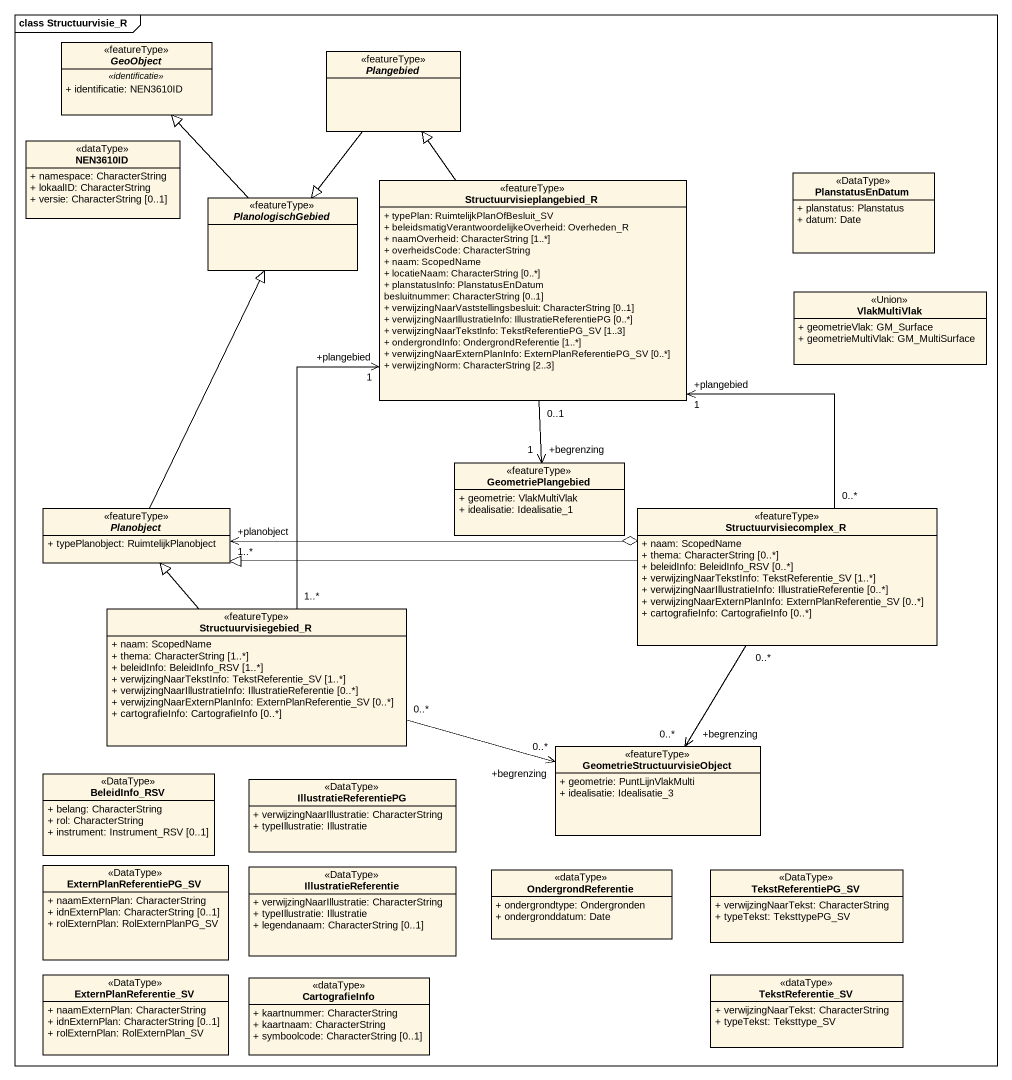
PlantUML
@startuml
mainframe class Structuurvisie_R
hide circle
hide empty members
skinparam classAttributeIconSize 0
abstract class GeoObject <<featureType>> {
  .. <<identificatie>> ..
  + identificatie: NEN3610ID
}
abstract class Plangebied <<featureType>>
class NEN3610ID <<dataType>> {
  + namespace: CharacterString
  + lokaalID: CharacterString
  + versie: CharacterString [0..1]
}
abstract class PlanologischGebied <<featureType>>
class Structuurvisieplangebied_R <<featureType>> {
  + typePlan: RuimtelijkPlanOfBesluit_SV
  + beleidsmatigVerantwoordelijkeOverheid: Overheden_R
  + naamOverheid: CharacterString [1..*]
  + overheidsCode: CharacterString
  + naam: ScopedName
  + locatieNaam: CharacterString [0..*]
  + planstatusInfo: PlanstatusEnDatum
  besluitnummer: CharacterString [0..1]
  + verwijzingNaarVaststellingsbesluit: CharacterString [0..1]
  + verwijzingNaarIllustratieInfo: IllustratieReferentiePG [0..*]
  + verwijzingNaarTekstInfo: TekstReferentiePG_SV [1..3]
  + ondergrondInfo: OndergrondReferentie [1..*]
  + verwijzingNaarExternPlanInfo: ExternPlanReferentiePG_SV [0..*]
  + verwijzingNorm: CharacterString [2..3]
}
class PlanstatusEnDatum <<DataType>> {
  + planstatus: Planstatus
  + datum: Date
}
class VlakMultiVlak <<Union>> {
  + geometrieVlak: GM_Surface
  + geometrieMultiVlak: GM_MultiSurface
}
class GeometriePlangebied <<featureType>> {
  + geometrie: VlakMultiVlak
  + idealisatie: Idealisatie_1
}
abstract class Planobject <<featureType>> {
  + typePlanobject: RuimtelijkPlanobject
}
class Structuurvisiecomplex_R <<featureType>> {
  + naam: ScopedName
  + thema: CharacterString [0..*]
  + beleidInfo: BeleidInfo_RSV [0..*]
  + verwijzingNaarTekstInfo: TekstReferentie_SV [1..*]
  + verwijzingNaarIllustratieInfo: IllustratieReferentie [0..*]
  + verwijzingNaarExternPlanInfo: ExternPlanReferentie_SV [0..*]
  + cartografieInfo: CartografieInfo [0..*]
}
class Structuurvisiegebied_R <<featureType>> {
  + naam: ScopedName
  + thema: CharacterString [1..*]
  + beleidInfo: BeleidInfo_RSV [1..*]
  + verwijzingNaarTekstInfo: TekstReferentie_SV [1..*]
  + verwijzingNaarIllustratieInfo: IllustratieReferentie [0..*]
  + verwijzingNaarExternPlanInfo: ExternPlanReferentie_SV [0..*]
  + cartografieInfo: CartografieInfo [0..*]
}
class BeleidInfo_RSV <<DataType>> {
  + belang: CharacterString
  + rol: CharacterString
  + instrument: Instrument_RSV [0..1]
}
class "GeometrieStructuurvisieObject" as GeometrieStructuurvisieObjec <<featureType>> {
  + geometrie: PuntLijnVlakMulti
  + idealisatie: Idealisatie_3
}
class IllustratieReferentiePG <<DataType>> {
  + verwijzingNaarIllustratie: CharacterString
  + typeIllustratie: Illustratie
}
class ExternPlanReferentiePG_SV <<DataType>> {
  + naamExternPlan: CharacterString
  + idnExternPlan: CharacterString [0..1]
  + rolExternPlan: RolExternPlanPG_SV
}
class IllustratieReferentie <<DataType>> {
  + verwijzingNaarIllustratie: CharacterString
  + typeIllustratie: Illustratie
  + legendanaam: CharacterString [0..1]
}
class OndergrondReferentie <<dataType>> {
  + ondergrondtype: Ondergronden
  + ondergronddatum: Date
}
class TekstReferentiePG_SV <<DataType>> {
  + verwijzingNaarTekst: CharacterString
  + typeTekst: TeksttypePG_SV
}
class ExternPlanReferentie_SV <<DataType>> {
  + naamExternPlan: CharacterString
  + idnExternPlan: CharacterString [0..1]
  + rolExternPlan: RolExternPlan_SV
}
class CartografieInfo <<dataType>> {
  + kaartnummer: CharacterString
  + kaartnaam: CharacterString
  + symboolcode: CharacterString [0..1]
}
class TekstReferentie_SV <<dataType>> {
  + verwijzingNaarTekst: CharacterString
  + typeTekst: Teksttype_SV
}
Plangebied --|> PlanologischGebied
PlanologischGebied -up-|> GeoObject
Structuurvisieplangebied_R -up-|> Plangebied
GeometriePlangebied "+begrenzing\n1" <-up- "0..1" Structuurvisieplangebied_R
Planobject -up-|> PlanologischGebied
Planobject "+planobject\n1..*" <-right-o Structuurvisiecomplex_R
Structuurvisiecomplex_R "0..*" -up-> "+plangebied\n1" Structuurvisieplangebied_R
Structuurvisiecomplex_R -left-|> Planobject
Structuurvisiecomplex_R "0..*" --> "+begrenzing\n0..*" GeometrieStructuurvisieObjec
Structuurvisiegebied_R "1..*" -up-> "+plangebied\n1" Structuurvisieplangebied_R
Structuurvisiegebied_R -up-|> Planobject
Structuurvisiegebied_R "0..*" -right-> "+begrenzing\n0..*" GeometrieStructuurvisieObjec
@enduml
